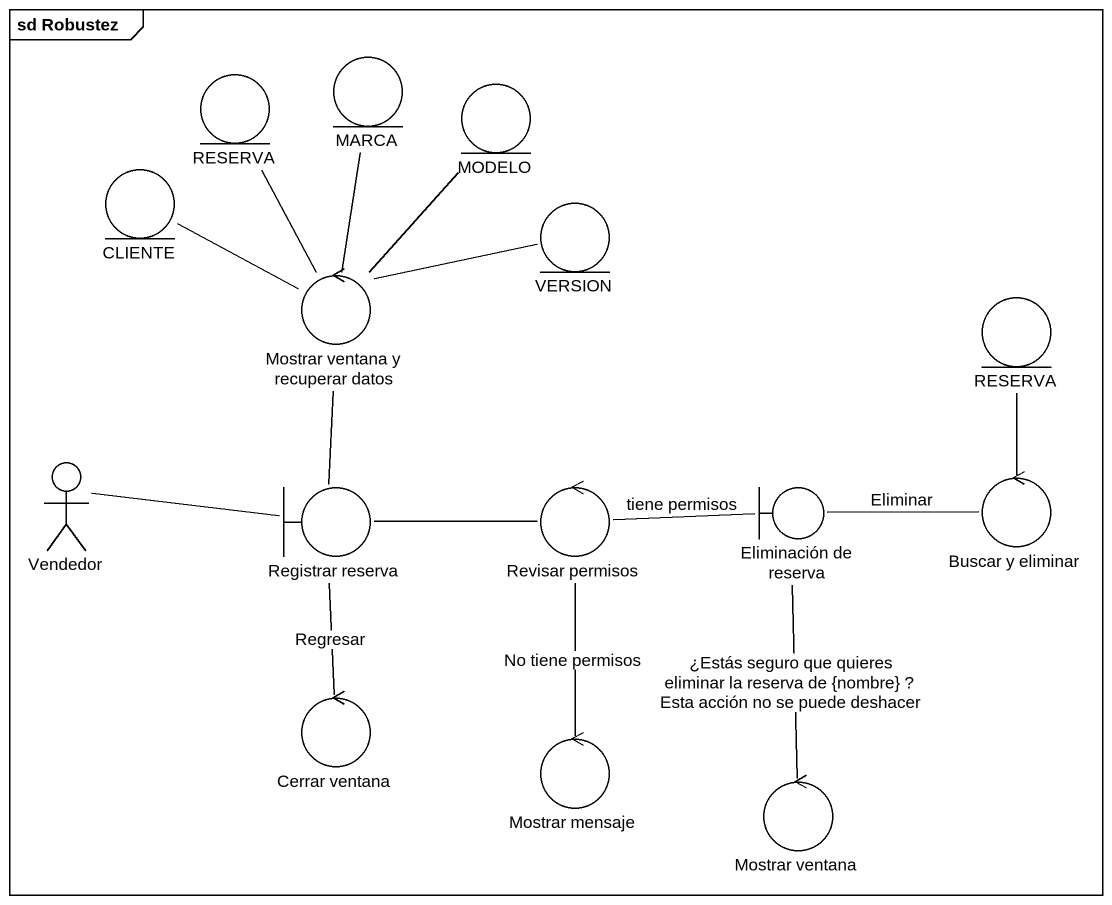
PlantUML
@startuml
mainframe sd Robustez
entity RESERVA
entity MARCA
entity MODELO
entity CLIENTE
entity VERSION
control "Mostrar ventana y recuperar datos" as Mostrar_ventana_y_recuperar
entity "RESERVA" as RESERVA_2
actor Vendedor
boundary "Registrar reserva" as Registrar_reserva
control "Revisar permisos" as Revisar_permisos
boundary "Eliminación de reserva" as Eliminación_de_reserva
control "Buscar y eliminar" as Buscar_y_eliminar
control "Cerrar ventana" as Cerrar_ventana
control "Mostrar mensaje" as Mostrar_mensaje
control "Mostrar ventana" as Mostrar_ventana
MODELO -- Mostrar_ventana_y_recuperar
VERSION -left- Mostrar_ventana_y_recuperar
Mostrar_ventana_y_recuperar -up- RESERVA
Mostrar_ventana_y_recuperar -up- MARCA
Mostrar_ventana_y_recuperar -left- CLIENTE
Registrar_reserva -up- Mostrar_ventana_y_recuperar
Registrar_reserva -left- Vendedor
Registrar_reserva -right- Revisar_permisos
Revisar_permisos -right- Eliminación_de_reserva : tiene permisos
Revisar_permisos -- Mostrar_mensaje : No tiene permisos
Eliminación_de_reserva -right- Buscar_y_eliminar : Eliminar
Buscar_y_eliminar -up- RESERVA_2
Cerrar_ventana -up- Registrar_reserva : Regresar
Mostrar_ventana -up- Eliminación_de_reserva : ¿Estás seguro que quieres eliminar la reserva de {nombre} ? Esta acción no se puede deshacer
@enduml
